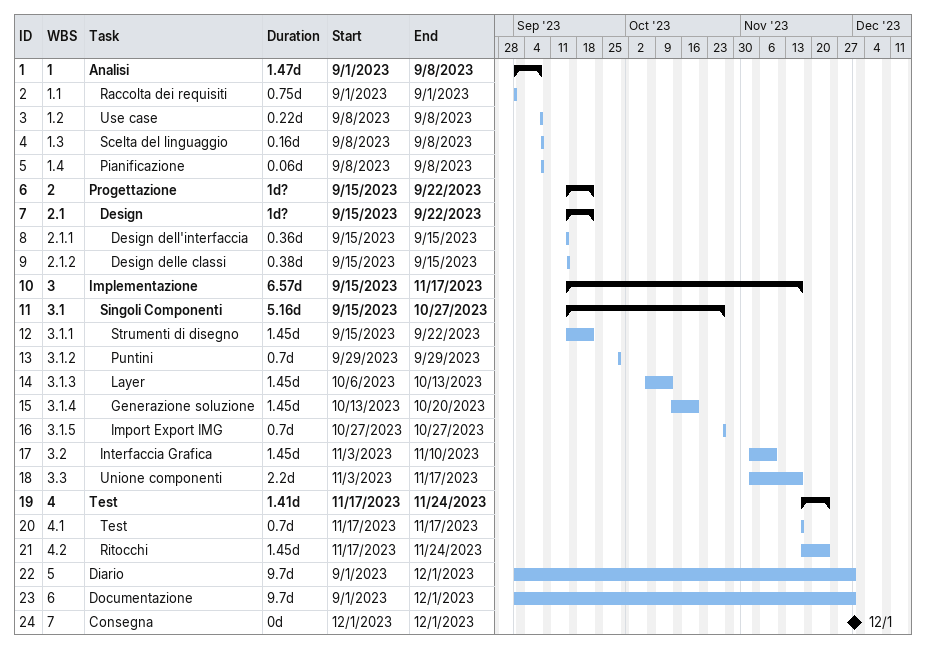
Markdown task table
| ID | WBS | Task | Duration | Start | Finish |
|---|---|---|---|---|---|
| 1 | 1 | **Analisi** | 1.47d | 2023-09-01 | 2023-09-08 |
| 2 | 1.1 | Raccolta dei requisiti | 0.75d | 2023-09-01 | 2023-09-01 |
| 3 | 1.2 | Use case | 0.22d | 2023-09-08 | 2023-09-08 |
| 4 | 1.3 | Scelta del linguaggio | 0.16d | 2023-09-08 | 2023-09-08 |
| 5 | 1.4 | Pianificazione | 0.06d | 2023-09-08 | 2023-09-08 |
| 6 | 2 | **Progettazione** | 1d? | 2023-09-15 | 2023-09-22 |
| 7 | 2.1 | **Design** | 1d? | 2023-09-15 | 2023-09-22 |
| 8 | 2.1.1 | Design dell'interfaccia | 0.36d | 2023-09-15 | 2023-09-15 |
| 9 | 2.1.2 | Design delle classi | 0.38d | 2023-09-15 | 2023-09-15 |
| 10 | 3 | **Implementazione** | 6.57d | 2023-09-15 | 2023-11-17 |
| 11 | 3.1 | **Singoli Componenti** | 5.16d | 2023-09-15 | 2023-10-27 |
| 12 | 3.1.1 | Strumenti di disegno | 1.45d | 2023-09-15 | 2023-09-22 |
| 13 | 3.1.2 | Puntini | 0.7d | 2023-09-29 | 2023-09-29 |
| 14 | 3.1.3 | Layer | 1.45d | 2023-10-06 | 2023-10-13 |
| 15 | 3.1.4 | Generazione soluzione | 1.45d | 2023-10-13 | 2023-10-20 |
| 16 | 3.1.5 | Import Export IMG | 0.7d | 2023-10-27 | 2023-10-27 |
| 17 | 3.2 | Interfaccia Grafica | 1.45d | 2023-11-03 | 2023-11-10 |
| 18 | 3.3 | Unione componenti | 2.2d | 2023-11-03 | 2023-11-17 |
| 19 | 4 | **Test** | 1.41d | 2023-11-17 | 2023-11-24 |
| 20 | 4.1 | Test | 0.7d | 2023-11-17 | 2023-11-17 |
| 21 | 4.2 | Ritocchi | 1.45d | 2023-11-17 | 2023-11-24 |
| 22 | 5 | Diario | 9.7d | 2023-09-01 | 2023-12-01 |
| 23 | 6 | Documentazione | 9.7d | 2023-09-01 | 2023-12-01 |
| 24 | 7 | Consegna | 0d | 2023-12-01 | 2023-12-01 |
